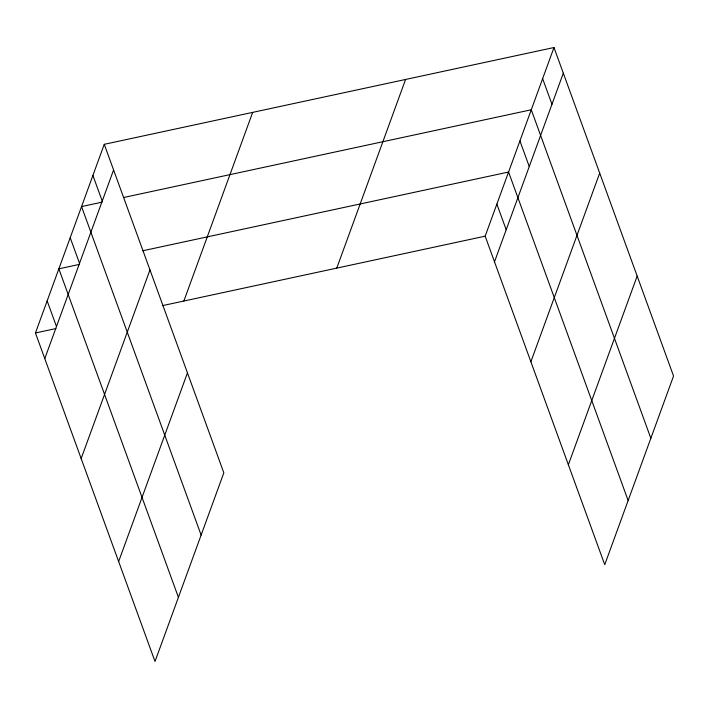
<?xml version="1.0" encoding="UTF-8"?>
<svg xmlns="http://www.w3.org/2000/svg" width="709" height="709" viewBox="0 0 709 709"><rect width="100%" height="100%" fill="white"/><g stroke="black" fill="none" stroke-linecap="round" stroke-linejoin="round"><path stroke-width="1.06" d="M104.258 144.317L223.831 472.832L155.014 661.479L35.45 332.973L104.258 144.317L553.986 47.521L673.55 376.027L604.742 564.683L485.169 236.168L553.986 47.521M44.782 358.612L113.591 169.956M81.163 458.563L149.971 269.907M183.861 301.024L252.67 112.376M118.642 561.537L187.451 372.881M336.766 268.117L405.575 79.461M494.501 261.816L563.318 73.16M530.881 361.758L599.69 173.111M568.361 464.732L637.169 276.085M101.99 202.171L81.553 206.576L201.126 535.082M123.499 197.545L531.271 109.771L650.844 438.286M79.275 264.43L58.847 268.826L178.411 597.341M142.731 250.773L508.566 172.03L628.139 500.536M35.45 332.973L55.887 328.568M162.352 305.659L485.169 236.168M542.624 78.646L551.965 104.285M519.919 140.905L529.251 166.544M496.867 204.103L506.199 229.743M92.906 175.442L102.238 201.09M70.2 237.701L79.532 263.34M47.148 300.9L56.481 326.539"/></g></svg>
